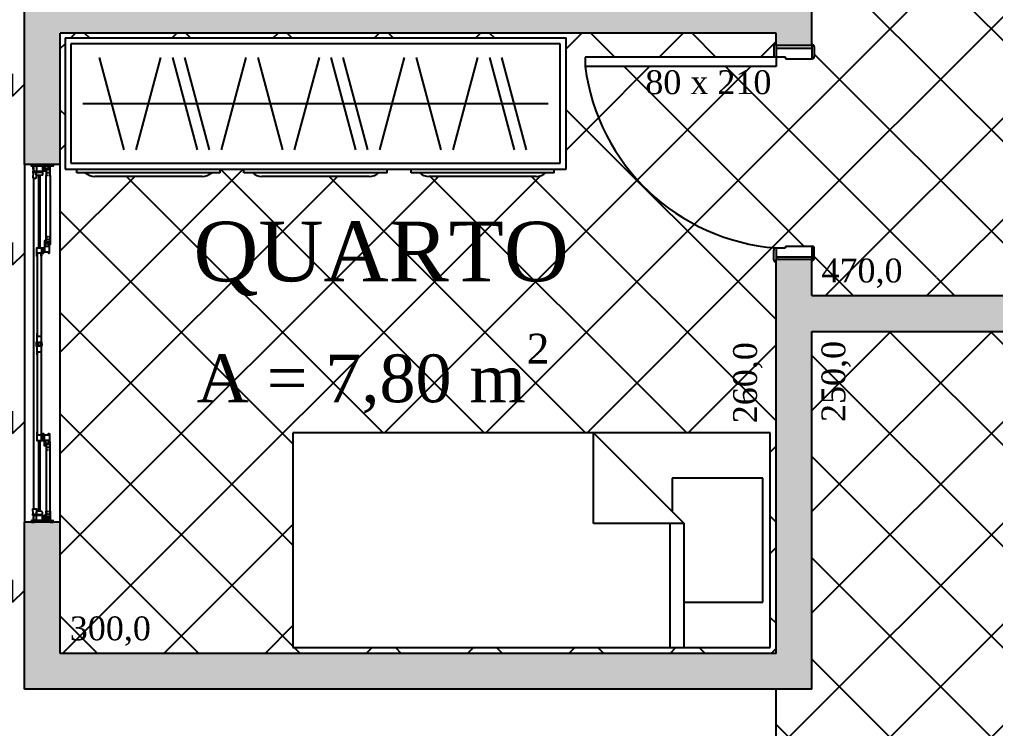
# Model space of a CAD drawing. Header units: millimetres. Extents: x 5728 to 12128, y -948 to 8052.
# Drawn here: x 6296.2 to 6705.2, y 5179.7 to 5476.9 of the extents above; entities that cross this region are included whole.
import ezdxf
from ezdxf.enums import TextEntityAlignment as Align

# ---------------------------------------------------------------- set-up
doc = ezdxf.new("R2010")
doc.units = ezdxf.units.MM
doc.header["$MEASUREMENT"] = 0
for name, color, linetype in [('001 - 0.150 Color', 1, 'Continuous'), ('003 - 0.250 Color', 3, 'Continuous'), ('004 - 0.150 Color', 4, 'Continuous'), ('005 - 0.350 Color', 5, 'Continuous'), ('007 - 0.200', 7, 'Continuous'), ('253 - 0.150 Color', 253, 'Continuous')]:
    doc.layers.add(name, color=color, linetype=linetype)
doc.styles.add('style4', font='romantic.ttf')

msp = doc.modelspace()

# ---------------------------------------------------------------- hatches: boundary and pattern name
at = {"layer": '003 - 0.250 Color', "ltscale": 2.5}
h = msp.add_hatch(dxfattribs=at)
h.set_pattern_fill('GRASS', color=256, scale=50, style=0)
h.paths.add_polyline_path([(7193.98, 6626.81), (6098.23, 6089.81), (6098.23, 5196.13), (6298.23, 5196.13), (6298.23, 5266.13), (6298.23, 5416.13), (6298.23, 5541.13), (6298.23, 5691.13), (6298.23, 5761.13), (6403.23, 5761.13), (6403.23, 5822.5), (6520.04, 5939.32), (6562.47, 5981.74), (6636.85, 6056.13), (6698.23, 6056.13), (6698.23, 6161.13), (6768.23, 6161.13), (6918.23, 6161.13), (7043.23, 6161.13), (7193.23, 6161.13), (7263.23, 6161.13), (7263.23, 5846.13), (7363.23, 5846.13), (7363.23, 5788.63), (7363.23, 5688.63), (7363.23, 5571.13), (7363.23, 5421.13), (7363.23, 5346.13), (7113.23, 5346.13), (7113.23, 5289.88), (7788.08, 5289.88), (7788.08, 5414.56), (7392.01, 6222.73)])
h.paths.add_polyline_path([(7365.02, 5543.59), (7365.02, 5442.25), (7380.59, 5442.25), (7380.59, 5543.59)], flags=24)
h.paths.add_polyline_path([(7365.06, 5787.94), (7365.06, 5686.68), (7380.39, 5686.68), (7380.39, 5787.94)], flags=24)
h.paths.add_polyline_path([(6508.7, 5932.67), (6569.9, 5993.87), (6558.88, 6004.89), (6497.68, 5943.68)], flags=24)
h.paths.add_polyline_path([(6802.81, 6162.76), (6896.82, 6162.76), (6896.82, 6178.52), (6802.81, 6178.52)], flags=24)
h.paths.add_polyline_path([(7077.81, 6162.76), (7171.82, 6162.76), (7171.82, 6178.52), (7077.81, 6178.52)], flags=24)
h.paths.add_polyline_path([(6296.6, 5575.71), (6296.6, 5669.72), (6280.84, 5669.72), (6280.84, 5575.71)], flags=24)
h.paths.add_polyline_path([(6296.6, 5300.71), (6296.6, 5394.72), (6280.84, 5394.72), (6280.84, 5300.71)], flags=24)
h = msp.add_hatch(dxfattribs=at)
h.set_pattern_fill('GRASS', color=256, scale=50, style=0)
h.paths.add_polyline_path([(6803.23, 4763.51), (6803.23, 5096.13), (6630.73, 5096.13, -0.720759), (6608.23, 5103.63, -0.236068), (6613.23, 5113.63), (6613.23, 5196.13), (6298.23, 5196.13), (6098.23, 5196.13), (6098.23, 4052.28), (6449.12, 4052.28, -0.45004), (6745.52, 4052.28), (6878.23, 4052.28), (7070.73, 4052.28), (7070.73, 4404.89, 0.198912), (7056.09, 4440.24), (6853.02, 4643.31, -0.198912)])
h.paths.add_polyline_path([(6795.32, 4320.97, -1), (6399.32, 4320.97, -1)], flags=16)
h.paths.add_polyline_path([(6665.61, 4499.95), (6669.29, 4487.98), (6655.56, 4469.68), (6668.06, 4352.64), (6597.32, 4320.97), (6732.86, 4269.25), (6680.39, 4265.87), (6614.81, 4281.89), (6655.38, 4191.28), (6642.53, 4144.38), (6624.68, 4182.02), (6620.75, 4153.18), (6610.45, 4135.85), (6574.8, 4261.95), (6548.4, 4192.76), (6535.84, 4216), (6554.41, 4301.77), (6534.16, 4292.7), (6496.33, 4192.32), (6473.27, 4186.96), (6477.72, 4207.24), (6509.1, 4226.22), (6534.16, 4292.7), (6459.3, 4259.19), (6430.08, 4264.07), (6460.51, 4294.45), (6410.86, 4298.21), (6428.75, 4316.71), (6534.37, 4344.99), (6597.32, 4320.97), (6574.34, 4372.3), (6496.2, 4385.95), (6445.17, 4420.05), (6524.06, 4422.6), (6557.55, 4409.82), (6597.32, 4320.97), (6620.81, 4382.54), (6578.66, 4476.42), (6606.05, 4508.83), (6650.24, 4459.68)], flags=0)
h.paths.add_polyline_path([(6542.49, 4779.58), (6532.27, 4779.55), (6522.73, 4778.62), (6518.98, 4774.16), (6517.49, 4766.22), (6513.06, 4763.99), (6505.83, 4750.39), (6506.97, 4746.68), (6504.75, 4746.22), (6500.12, 4742.1), (6496.8, 4740.09), (6489.68, 4741.5), (6493.31, 4730.95), (6485.95, 4735.73), (6483.28, 4735.44), (6481.1, 4731.04), (6472.02, 4727.3), (6466.49, 4723.52), (6458.48, 4725.27), (6450.95, 4722.91), (6444.85, 4723.41), (6446.7, 4718.97), (6449.19, 4712.13), (6445.07, 4698.66), (6447.77, 4693.7), (6458.91, 4689.45), (6467.14, 4686.96), (6456.93, 4686.94), (6447.38, 4686), (6443.64, 4681.54), (6442.14, 4673.6), (6437.72, 4671.37), (6430.49, 4657.77), (6431.63, 4654.06), (6429.41, 4653.6), (6424.77, 4649.48), (6421.46, 4647.47), (6414.34, 4648.88), (6417.97, 4638.34), (6410.6, 4643.11), (6407.94, 4642.82), (6405.75, 4638.42), (6396.67, 4634.68), (6391.15, 4630.9), (6384.4, 4632.38), (6379.56, 4616.52), (6382.26, 4611.56), (6393.39, 4607.31), (6401.63, 4604.83), (6391.41, 4604.8), (6381.87, 4603.86), (6378.13, 4599.4), (6376.63, 4591.47), (6372.2, 4589.23), (6364.97, 4575.63), (6366.11, 4571.92), (6363.89, 4571.46), (6359.26, 4567.34), (6355.94, 4565.34), (6348.82, 4566.74), (6352.46, 4556.2), (6345.09, 4560.97), (6342.43, 4560.68), (6340.24, 4556.28), (6331.16, 4552.55), (6325.63, 4548.77), (6317.63, 4550.52), (6313.81, 4549.32), (6318.25, 4541.59), (6322.29, 4536.13), (6327.61, 4536.71), (6335.43, 4530.45), (6332.81, 4524.91), (6332.62, 4520.41), (6337.14, 4509.52), (6339.64, 4502.68), (6335.52, 4489.2), (6338.22, 4484.25), (6349.36, 4480), (6357.59, 4477.51), (6347.37, 4477.48), (6337.83, 4476.54), (6334.09, 4472.08), (6332.59, 4464.15), (6328.16, 4461.91), (6320.93, 4448.31), (6322.07, 4444.61), (6319.86, 4444.15), (6315.22, 4440.03), (6311.9, 4438.02), (6304.79, 4439.43), (6308.42, 4428.88), (6301.05, 4433.66), (6298.39, 4433.36), (6296.2, 4428.96), (6287.12, 4425.23), (6281.6, 4421.45), (6273.59, 4423.2), (6266.05, 4420.84), (6255.16, 4421.72), (6248.7, 4424.84), (6241.59, 4424.94), (6238.93, 4423.34), (6231.92, 4410.31), (6233.14, 4425.55), (6219.97, 4435.15), (6213.95, 4438.1), (6209.23, 4445.79), (6206.06, 4453.54), (6202.04, 4456.39), (6194.73, 4454.6), (6186.75, 4451.1), (6192.71, 4457.33), (6197.52, 4467.27), (6195.7, 4473.2), (6189.88, 4479.35), (6192.06, 4485.06), (6192.46, 4490.14), (6188.87, 4495.43), (6189.91, 4504.85), (6194.53, 4511.6), (6194.9, 4520.61), (6190.65, 4525.51), (6197.75, 4526.72), (6201.7, 4533.07), (6203.42, 4540.26), (6209.62, 4543.13), (6216.46, 4549.02), (6214.84, 4558.15), (6209.47, 4564.13), (6219.27, 4560.39), (6227.72, 4558.47), (6234.14, 4561.91), (6235.88, 4566.48), (6243.63, 4569.41), (6252.32, 4566.75), (6256.68, 4567.55), (6253.27, 4573.11), (6250.1, 4580.86), (6246.08, 4583.7), (6238.76, 4581.91), (6230.79, 4578.41), (6236.74, 4584.65), (6241.56, 4594.59), (6239.74, 4600.52), (6233.92, 4606.66), (6236.1, 4612.37), (6236.5, 4617.45), (6232.91, 4622.75), (6233.95, 4632.17), (6238.57, 4638.91), (6238.94, 4647.93), (6234.69, 4652.82), (6241.79, 4654.04), (6245.74, 4660.38), (6247.46, 4667.58), (6253.66, 4670.45), (6260.5, 4676.34), (6258.88, 4685.46), (6253.51, 4691.44), (6263.31, 4687.7), (6271.76, 4685.78), (6278.18, 4689.22), (6279.92, 4693.79), (6287.67, 4696.72), (6296.36, 4694.07), (6301.65, 4695.04), (6302.02, 4699.59), (6298.42, 4704.89), (6299.46, 4714.3), (6304.08, 4721.05), (6304.46, 4730.06), (6300.2, 4734.96), (6307.3, 4736.18), (6311.25, 4742.52), (6312.98, 4749.71), (6319.17, 4752.58), (6326.02, 4758.48), (6324.39, 4767.6), (6319.02, 4773.58), (6328.82, 4769.84), (6337.28, 4767.92), (6343.69, 4771.36), (6345.43, 4775.93), (6353.19, 4778.86), (6361.87, 4776.2), (6372.29, 4778.11), (6377.87, 4775.33), (6380.1, 4775.8), (6374.77, 4781.42), (6376.95, 4787.13), (6377.36, 4792.21), (6373.77, 4797.51), (6374.81, 4806.92), (6379.42, 4813.67), (6379.8, 4822.68), (6375.54, 4827.58), (6382.64, 4828.8), (6386.59, 4835.14), (6388.32, 4842.33), (6394.52, 4845.2), (6401.36, 4851.1), (6399.74, 4860.22), (6394.36, 4866.2), (6404.16, 4862.46), (6412.62, 4860.54), (6419.03, 4863.98), (6420.78, 4868.55), (6428.53, 4871.48), (6433.81, 4869.86), (6437.1, 4876.65), (6435.28, 4882.58), (6429.46, 4888.73), (6431.64, 4894.44), (6432.04, 4899.52), (6428.45, 4904.81), (6429.49, 4914.23), (6434.1, 4920.98), (6434.48, 4929.99), (6430.23, 4934.89), (6437.33, 4936.1), (6441.28, 4942.45), (6443, 4949.64), (6449.2, 4952.51), (6456.04, 4958.4), (6454.42, 4967.53), (6449.05, 4973.51), (6458.85, 4969.77), (6467.3, 4967.85), (6473.72, 4971.29), (6475.46, 4975.86), (6483.21, 4978.79), (6491.9, 4976.13), (6502.32, 4978.04), (6507.89, 4975.26), (6514.55, 4976.65), (6519.25, 4971.58), (6527.83, 4983.36), (6525.68, 4972.4), (6531.49, 4968.87), (6540.81, 4969.24), (6547.7, 4968.57), (6557.83, 4950.97), (6561.87, 4945.5), (6567.19, 4946.09), (6575.01, 4939.83), (6572.39, 4934.29), (6572.2, 4929.79), (6576.72, 4918.9), (6579.22, 4912.06), (6575.09, 4898.58), (6577.8, 4893.63), (6588.93, 4889.38), (6597.17, 4886.89), (6586.95, 4886.86), (6577.41, 4885.92), (6573.67, 4881.46), (6572.17, 4873.53), (6567.74, 4871.29), (6560.51, 4857.69), (6561.65, 4853.99), (6559.43, 4853.53), (6554.8, 4849.41), (6551.48, 4847.4), (6544.36, 4848.81), (6548, 4838.26), (6540.63, 4843.04), (6537.97, 4842.74), (6535.78, 4838.34), (6526.7, 4834.61), (6521.17, 4830.83), (6519.68, 4831.16), (6517.71, 4826.99), (6517.52, 4822.48), (6522.04, 4811.59), (6524.53, 4804.75), (6520.41, 4791.28), (6523.11, 4786.32), (6534.25, 4782.07)], flags=16)
h.paths.add_polyline_path([(6448.85, 4796.34), (6446.18, 4797.36), (6448.17, 4798.56)], flags=0)
h.paths.add_polyline_path([(6503.53, 4903.64), (6500.86, 4904.66), (6502.85, 4905.87)], flags=0)
h.paths.add_polyline_path([(6373.51, 4703.72), (6370.84, 4704.74), (6372.83, 4705.94)], flags=0)
h.paths.add_polyline_path([(6307.99, 4621.58), (6305.32, 4622.6), (6307.31, 4623.8)], flags=0)
h.paths.add_polyline_path([(6263.27, 4496.49), (6263.96, 4494.26), (6261.28, 4495.28)], flags=0)
h.paths.add_polyline_path([(6597.32, 4320.97), (6534.37, 4344.99), (6428.75, 4316.71), (6410.86, 4298.21), (6526.86, 4289.43)], flags=0)
h.paths.add_polyline_path([(6614.81, 4281.89), (6632.87, 4241.55), (6657.56, 4233.11), (6768.35, 4221.21, 0.029207), (6778.81, 4241.82)], flags=0)
h.paths.add_polyline_path([(6726.04, 4378.59), (6754.88, 4440.88, 0.029135), (6739.88, 4458.38), (6702.62, 4434.2), (6681.09, 4358.47)], flags=0)
h.paths.add_polyline_path([(6696.72, 4365.47), (6597.32, 4320.97), (6660.48, 4296.87), (6794.8, 4335.26, 0.009445), (6794.12, 4342.71)], flags=0)
h.paths.add_polyline_path([(6655.23, 4472.75), (6597.32, 4320.97), (6668.06, 4352.64)], flags=0)
h.paths.add_polyline_path([(6561.07, 4515.63, 0.0064), (6556.1, 4514.63), (6553.23, 4419.47), (6597.32, 4320.97), (6620.81, 4382.54)], flags=0)
h.paths.add_polyline_path([(6512.85, 4283.16), (6416.6, 4240.07, 0.02045), (6423.81, 4225.58), (6477.06, 4233.45)], flags=0)
at = {"layer": '005 - 0.350 Color', "ltscale": 2.5}
for points in [[(6313.23, 5541.13), (6298.23, 5541.13), (6298.23, 5416.13), (6313.23, 5416.13), (6313.23, 5471.13), (6613.23, 5471.13), (6613.23, 5465.93), (6628.23, 5465.93), (6628.23, 5491.33), (6613.23, 5491.33), (6613.23, 5486.13), (6313.23, 5486.13)], [(6763.23, 5346.13), (6763.23, 5361.13), (6628.23, 5361.13), (6628.23, 5376.33), (6613.23, 5376.33), (6613.23, 5211.13), (6313.23, 5211.13), (6313.23, 5266.13), (6298.23, 5266.13), (6298.23, 5196.13), (6628.23, 5196.13), (6628.23, 5346.13)]]:
    msp.add_hatch(color=256, dxfattribs=at).paths.add_polyline_path(points)
at = {"layer": '253 - 0.150 Color', "ltscale": 2.5}
h = msp.add_hatch(dxfattribs=at)
h.set_pattern_fill('NET', color=256, scale=240, angle=45, style=0)
h.paths.add_polyline_path([(7048.73, 5514.03), (7051.23, 5514.03), (7051.23, 5516.53), (7048.73, 5516.53), (7048.73, 5549.53), (7051.23, 5549.53), (7051.23, 5557.08), (7031.23, 5568.63), (7031.23, 5612.71), (6831.23, 5612.71), (6831.23, 5528.4, -0.350338), (6835.13, 5523.53), (6835.13, 5518.53, -0.414214), (6830.13, 5513.53), (6770.13, 5513.53, -0.098228), (6750.13, 5612.71), (6628.23, 5612.71), (6628.23, 5581.43, -0.414214), (6629.23, 5580.43), (6629.23, 5576.43, -0.414214), (6628.23, 5575.43), (6617.23, 5575.43), (6617.23, 5576.13), (6613.23, 5576.13, 0.35555), (6533.23, 5500.13), (6613.23, 5500.13), (6613.23, 5496.13), (6617.23, 5496.13), (6617.23, 5496.83), (6628.23, 5496.83, -0.414214), (6629.23, 5495.83), (6629.23, 5491.83, -0.414214), (6628.23, 5490.83), (6628.23, 5466.43, -0.414214), (6629.23, 5465.43), (6629.23, 5461.43, -0.414214), (6628.23, 5460.43), (6617.23, 5460.43), (6617.23, 5461.13), (6613.23, 5461.13), (6613.23, 5457.13), (6533.23, 5457.13, 0.35555), (6613.23, 5381.13), (6617.23, 5381.13), (6617.23, 5381.83), (6628.23, 5381.83, -0.414214), (6629.23, 5380.83), (6629.23, 5376.83, -0.414214), (6628.23, 5375.83), (6628.23, 5368.73), (7097.23, 5368.73), (7097.23, 5370.83, -0.414214), (7098.23, 5371.83), (7109.23, 5371.83), (7109.23, 5371.13), (7113.23, 5371.13), (7113.23, 5375.13), (7193.23, 5375.13, 0.35555), (7113.23, 5451.13), (7109.23, 5451.13), (7109.23, 5450.43), (7098.23, 5450.43, -0.414214), (7097.23, 5451.43), (7097.23, 5455.43, -0.414214), (7098.23, 5456.43), (7098.23, 5612.71), (7096.23, 5612.71), (7096.23, 5474.78), (7051.23, 5474.78), (7051.23, 5481.03), (7048.73, 5481.03)])
h.paths.add_polyline_path([(6869.17, 5594.66), (6999.05, 5594.66), (6999.05, 5632.94), (6869.17, 5632.94)], flags=9)
h.paths.add_polyline_path([(6998.43, 5563.97), (7013.92, 5563.97), (7013.92, 5582.72), (6998.43, 5582.72)], flags=24)
h.paths.add_polyline_path([(6844.76, 5540.58), (7006.69, 5540.58), (7006.69, 5576.92), (6844.76, 5576.92)], flags=24)
h.paths.add_polyline_path([(6629.2, 5361.8), (6668.55, 5361.8), (6668.55, 5379.99), (6629.2, 5379.99)], flags=9)
h.paths.add_polyline_path([(7111.45, 5374.76), (7168.33, 5374.76), (7168.33, 5390.09), (7111.45, 5390.09)], flags=24)
h.paths.add_polyline_path([(6556.94, 5501.64), (6613.82, 5501.64), (6613.82, 5516.98), (6556.94, 5516.98)], flags=24)
h.paths.add_polyline_path([(6556.94, 5442.82), (6613.82, 5442.82), (6613.82, 5458.15), (6556.94, 5458.15)], flags=24)
h = msp.add_hatch(dxfattribs=at)
h.set_pattern_fill('NET', color=256, scale=240, angle=45, style=0)
h.paths.add_polyline_path([(6613.23, 5375.13, -0.414214), (6612.23, 5376.13), (6612.23, 5381.13), (6613.23, 5381.13, -0.278834), (6539.64, 5433.71), (6525.23, 5434.19), (6525.23, 5414.13), (6520.23, 5414.13), (6520.23, 5412.63), (6516.73, 5412.63, -0.181335), (6512.55, 5411.13), (6467.92, 5411.13, -0.181335), (6463.73, 5412.63), (6460.23, 5412.63), (6460.23, 5414.13), (6450.23, 5414.13), (6450.23, 5412.63), (6446.73, 5412.63, -0.181335), (6442.55, 5411.13), (6397.92, 5411.13, -0.181335), (6393.73, 5412.63), (6390.23, 5412.63), (6390.23, 5414.13), (6380.23, 5414.13), (6380.23, 5412.63), (6376.73, 5412.63, -0.181335), (6372.55, 5411.13), (6327.92, 5411.13, -0.181335), (6323.73, 5412.63), (6320.23, 5412.63), (6320.23, 5414.13), (6315.23, 5414.13), (6315.23, 5441.21), (6313.23, 5441.28), (6313.23, 5416.13), (6313.23, 5266.13), (6313.23, 5246.3), (6410.73, 5246.3), (6410.73, 5303.63), (6610.73, 5303.63), (6610.73, 5246.3), (6613.23, 5246.3)])
h.paths.add_polyline_path([(6533.23, 5457.13), (6533.23, 5461.13), (6612.23, 5461.13), (6612.23, 5466.13, -0.414214), (6613.23, 5467.13), (6613.23, 5471.13), (6313.23, 5471.13), (6313.23, 5441.28), (6315.23, 5441.21), (6315.23, 5469.13), (6525.23, 5469.13), (6525.23, 5434.19), (6539.64, 5433.71, -0.069797)])
h.paths.add_polyline_path([(6410.73, 5246.3), (6313.23, 5246.3), (6313.23, 5211.13), (6613.23, 5211.13), (6613.23, 5246.3), (6610.73, 5246.3), (6610.73, 5213.63), (6410.73, 5213.63)])
h.paths.add_polyline_path([(6365.75, 5306.14), (6512.91, 5306.14), (6512.91, 5342.53), (6365.75, 5342.53)], flags=24)
h.paths.add_polyline_path([(6505.72, 5329.55), (6521.21, 5329.55), (6521.21, 5348.3), (6505.72, 5348.3)], flags=24)
h.paths.add_polyline_path([(6362.79, 5352.71), (6532.63, 5352.71), (6532.63, 5400.02), (6362.79, 5400.02)], flags=24)
h.paths.add_polyline_path([(6610.08, 5304.58), (6610.08, 5343.96), (6591.77, 5343.96), (6591.77, 5304.58)], flags=24)
h.paths.add_polyline_path([(6314.2, 5211.8), (6353.55, 5211.8), (6353.55, 5229.99), (6314.2, 5229.99)], flags=24)
h = msp.add_hatch(dxfattribs=at)
h.set_pattern_fill('NET', color=256, scale=240, angle=45, style=0)
h.paths.add_polyline_path([(7098.23, 5365.83, -0.414214), (7097.23, 5366.83), (7097.23, 5368.73), (6628.23, 5368.73), (6628.23, 5361.13), (6763.23, 5361.13), (6963.23, 5361.13), (7098.23, 5361.13)])
h.paths.add_polyline_path([(6629.2, 5361.8), (6668.55, 5361.8), (6668.55, 5379.99), (6629.2, 5379.99)], flags=9)
h = msp.add_hatch(dxfattribs=at)
h.set_pattern_fill('NET', color=256, scale=240, angle=45, style=0)
h.paths.add_polyline_path([(7113.23, 5346.13), (6963.23, 5346.13), (6763.23, 5346.13), (6628.23, 5346.13), (6628.23, 5196.13), (6613.23, 5196.13), (6613.23, 5113.63, -0.618034), (6633.23, 5103.63, -0.162278), (6630.73, 5096.13), (7095.73, 5096.13, -0.162278), (7093.23, 5103.63, -0.618034), (7113.23, 5113.63)])
h.paths.add_polyline_path([(6821.14, 5325.92), (6907.61, 5325.92), (6907.61, 5341.25), (6821.14, 5341.25)], flags=24)
h.paths.add_polyline_path([(6764.01, 5183.82), (6926.13, 5183.82), (6926.13, 5220.7), (6764.01, 5220.7)], flags=24)
h.paths.add_polyline_path([(6917.77, 5207.31), (6933.27, 5207.31), (6933.27, 5226.06), (6917.77, 5226.06)], flags=24)
h.paths.add_polyline_path([(6754.64, 5238), (6952.27, 5238), (6952.27, 5276.28), (6754.64, 5276.28)], flags=24)
h.paths.add_polyline_path([(7072.88, 5326.94), (7112.31, 5326.94), (7112.31, 5345.38), (7072.88, 5345.38)], flags=24)
h.paths.add_polyline_path([(6647.42, 5305.77), (6647.42, 5345.2), (6628.98, 5345.2), (6628.98, 5305.77)], flags=24)

# ---------------------------------------------------------------- linework, layer by layer
at = {"layer": '001 - 0.150 Color'}
for p, q in [((6315.23, 5469.13), (6315.23, 5414.13)), ((6315.23, 5469.13), (6525.23, 5469.13)), ((6525.23, 5414.13), (6525.23, 5469.13)), ((6317.73, 5466.63), (6317.73, 5416.63)), ((6522.73, 5466.63), (6317.73, 5466.63)), ((6522.73, 5416.63), (6522.73, 5466.63)), ((6612.23, 5466.13), (6612.23, 5462.13)), ((6613.23, 5464.93), (6628.23, 5464.93)), ((6628.23, 5466.43), (6628.23, 5466.43)), ((6628.23, 5465.93), (6628.23, 5460.43)), ((6629.23, 5465.43), (6629.23, 5461.43)), ((6533.23, 5461.13), (6533.23, 5457.13)), ((6613.23, 5461.13), (6533.23, 5461.13)), ((6613.23, 5461.13), (6613.23, 5461.13)), ((6617.23, 5461.13), (6617.23, 5460.43)), ((6617.23, 5460.43), (6628.23, 5460.43)), ((6628.23, 5460.43), (6628.23, 5460.43)), ((6613.23, 5457.13), (6533.23, 5457.13)), ((6322.73, 5441.63), (6517.73, 5441.63)), ((6298.23, 5416.13), (6298.23, 5266.13)), ((6302.04, 5415.39), (6302.04, 5413.23)), ((6302.04, 5413.23), (6302.04, 5415.39)), ((6303.33, 5415.39), (6303.33, 5413.29)), ((6313.23, 5266.13), (6313.23, 5416.13)), ((6317.73, 5416.63), (6522.73, 5416.63)), ((6304.08, 5411.51), (6304.08, 5381.17)), ((6304.66, 5411.49), (6304.66, 5381.17)), ((6315.23, 5414.13), (6525.23, 5414.13)), ((6302.04, 5410.43), (6302.04, 5271.82)), ((6612.23, 5376.13), (6612.23, 5380.13)), ((6613.23, 5381.13), (6617.23, 5381.13)), ((6613.23, 5381.13), (6613.23, 5376.33)), ((6617.23, 5381.83), (6617.23, 5381.13)), ((6617.23, 5381.83), (6628.23, 5381.83)), ((6628.23, 5381.83), (6628.23, 5376.33)), ((6629.23, 5376.83), (6629.23, 5380.83)), ((6613.23, 5377.33), (6628.23, 5377.33)), ((6304.08, 5300.34), (6304.08, 5270.75)), ((6304.66, 5300.34), (6304.66, 5270.76)), ((6302.04, 5269.02), (6302.04, 5266.87)), ((6303.33, 5266.87), (6303.33, 5268.97))]:
    msp.add_line(p, q, dxfattribs=at)
at = {"layer": '001 - 0.150 Color', "ltscale": 2.5}
for p, q in [((6613.23, 5465.93), (6613.23, 5461.13)), ((6617.23, 5461.13), (6613.23, 5461.13)), ((6613.23, 5461.13), (6613.23, 5457.13))]:
    msp.add_line(p, q, dxfattribs=at)
at = {"layer": '001 - 0.150 Color', "linetype": 'Continuous'}
for p, q in [((6410.73, 5303.63), (6410.73, 5213.63)), ((6610.73, 5303.63), (6410.73, 5303.63)), ((6536.73, 5303.63), (6574.73, 5265.63)), ((6536.73, 5265.63), (6536.73, 5303.63)), ((6610.73, 5213.63), (6610.73, 5303.63)), ((6574.73, 5265.63), (6536.73, 5265.63)), ((6574.73, 5213.63), (6574.73, 5265.63)), ((6410.73, 5213.63), (6610.73, 5213.63))]:
    msp.add_line(p, q, dxfattribs=at)
at = {"layer": '001 - 0.150 Color'}
for points in [[(6306.67, 5415.39), (6306.67, 5414.39), (6306.53, 5414.39), (6306.53, 5415.39), (6302.01, 5415.39), (6302.01, 5414.13), (6301.87, 5414.13), (6301.87, 5415.39), (6301.82, 5415.47), (6301.87, 5415.52), (6301.87, 5415.99), (6301.37, 5415.99), (6301.37, 5415.52), (6301.42, 5415.47), (6301.37, 5415.39), (6301.23, 5415.39), (6301.23, 5416.13), (6302.51, 5416.13), (6302.51, 5415.99), (6302.01, 5415.99), (6302.01, 5415.54), (6309.45, 5415.54), (6309.45, 5415.99), (6308.95, 5415.99), (6308.95, 5416.13), (6310.23, 5416.13), (6310.23, 5415.39), (6310.09, 5415.39), (6310.04, 5415.47), (6310.09, 5415.52), (6310.09, 5415.99), (6309.59, 5415.99), (6309.59, 5415.52), (6309.64, 5415.47), (6309.59, 5415.39), (6308.57, 5415.39), (6308.57, 5414.39), (6308.43, 5414.39), (6308.43, 5415.39)], [(6306.67, 5266.87), (6306.67, 5267.87), (6306.53, 5267.87), (6306.53, 5266.87), (6302.01, 5266.87), (6302.01, 5268.13), (6301.87, 5268.13), (6301.87, 5266.87), (6301.82, 5266.78), (6301.87, 5266.73), (6301.87, 5266.27), (6301.37, 5266.27), (6301.37, 5266.73), (6301.42, 5266.78), (6301.37, 5266.87), (6301.23, 5266.87), (6301.23, 5266.13), (6302.51, 5266.13), (6302.51, 5266.27), (6302.01, 5266.27), (6302.01, 5266.72), (6309.45, 5266.72), (6309.45, 5266.27), (6308.95, 5266.27), (6308.95, 5266.13), (6310.23, 5266.13), (6310.23, 5266.87), (6310.09, 5266.87), (6310.04, 5266.78), (6310.09, 5266.73), (6310.09, 5266.27), (6309.59, 5266.27), (6309.59, 5266.73), (6309.64, 5266.78), (6309.59, 5266.87), (6308.57, 5266.87), (6308.57, 5267.87), (6308.43, 5267.87), (6308.43, 5266.87)]]:
    msp.add_lwpolyline(points, close=True, dxfattribs=at)
for points in [[(6305.73, 5415.39), (6305.73, 5411.88, -0.357337), (6305.49, 5411.58, -0.099331), (6303.57, 5411.58, -0.357337), (6303.33, 5411.88), (6303.33, 5412.83)], [(6303.31, 5412.63), (6303.31, 5412.83), (6301.73, 5412.83), (6301.73, 5412.63), (6301.8, 5412.63, -0.453094), (6301.95, 5412.46), (6301.73, 5410.77, 0.453094), (6302.03, 5410.43), (6303.03, 5410.43, 0.453094), (6303.33, 5410.77), (6303.1, 5412.46, -0.453094), (6303.25, 5412.63), (6303.31, 5412.63)], [(6303.31, 5269.62), (6303.31, 5269.42), (6301.73, 5269.42), (6301.73, 5269.62), (6301.8, 5269.62, 0.453094), (6301.95, 5269.79), (6301.73, 5271.48, -0.453094), (6302.03, 5271.82), (6303.03, 5271.82, -0.453094), (6303.33, 5271.48), (6303.1, 5269.79, 0.453094), (6303.25, 5269.62), (6303.31, 5269.62)], [(6305.73, 5266.87), (6305.73, 5270.38, 0.357337), (6305.49, 5270.67, 0.099331), (6303.57, 5270.67, 0.357337), (6303.33, 5270.38), (6303.33, 5269.42)]]:
    msp.add_lwpolyline(points, format="xyb", dxfattribs=at)
for points in [[(6306.67, 5414.27), (6306.67, 5414.06), (6307.02, 5414.06), (6307.02, 5413.81), (6306.92, 5413.81), (6306.92, 5413.94), (6306.67, 5413.94), (6306.67, 5413.39), (6306.92, 5413.39), (6306.92, 5413.51), (6307.02, 5413.51), (6307.02, 5413.27), (6306.55, 5413.27), (6306.55, 5414.39), (6306.71, 5414.39), (6306.71, 5414.54), (6306.68, 5414.54), (6306.68, 5414.79), (6306.78, 5415.14, -1), (6306.89, 5415.11), (6306.8, 5414.77), (6306.8, 5414.39), (6308.3, 5414.39), (6308.3, 5414.77), (6308.21, 5415.11, -1), (6308.33, 5415.14), (6308.42, 5414.79), (6308.42, 5414.54), (6308.39, 5414.54), (6308.39, 5414.39), (6308.55, 5414.39), (6308.55, 5414.27)], [(6305.84, 5380.06), (6305.94, 5380.06), (6305.94, 5380.18), (6306.07, 5380.18), (6306.07, 5379.63), (6305.94, 5379.63), (6305.94, 5379.76), (6305.84, 5379.76), (6305.84, 5379.2, 0.414214), (6306.17, 5378.88), (6306.17, 5379), (6306.17, 5379, -0.414214), (6305.96, 5379.2), (6305.96, 5379.5), (6308.57, 5379.5), (6308.57, 5379.2, -0.414214), (6308.37, 5379), (6308.37, 5379), (6308.37, 5378.88), (6308.37, 5378.88, 0.414214), (6308.69, 5379.2), (6308.69, 5382.99), (6308.57, 5382.99), (6308.57, 5381.79), (6306.81, 5381.79), (6306.81, 5382.99), (6306.69, 5382.99), (6306.69, 5379.62), (6306.24, 5379.62), (6306.18, 5380.32), (6306.02, 5380.32), (6305.96, 5380.96, 0.957391), (6305.84, 5380.96)], [(6306.81, 5383.11), (6306.81, 5383.32), (6307.16, 5383.32), (6307.16, 5383.56), (6307.06, 5383.56), (6307.06, 5383.44), (6306.81, 5383.44), (6306.81, 5383.99), (6307.06, 5383.99), (6307.06, 5383.86), (6307.16, 5383.86), (6307.16, 5384.11), (6306.69, 5384.11), (6306.69, 5382.99), (6306.85, 5382.99), (6306.85, 5382.84), (6306.82, 5382.84), (6306.82, 5382.59), (6306.92, 5382.23, 1), (6307.03, 5382.26), (6306.94, 5382.6), (6306.94, 5382.99), (6308.44, 5382.99), (6308.44, 5382.6), (6308.35, 5382.26, 1), (6308.47, 5382.23), (6308.56, 5382.59), (6308.56, 5382.84), (6308.53, 5382.84), (6308.53, 5382.99), (6308.69, 5382.99), (6308.69, 5383.11)], [(6306.22, 5379.71, -0.957391), (6306.1, 5379.7), (6306.05, 5380.3, 0.388979), (6306, 5380.35), (6305.92, 5380.35, -0.39085), (6305.87, 5380.39), (6305.83, 5380.97, 0.39085), (6305.78, 5381.02), (6305.42, 5381.02, 0.414214), (6305.37, 5380.97), (6305.37, 5377.68), (6305.25, 5377.68), (6305.25, 5378.88), (6303.49, 5378.88), (6303.49, 5377.68), (6303.37, 5377.68), (6303.37, 5381.17), (6306.05, 5381.17, -0.414214), (6306.22, 5381), (6306.22, 5380.89), (6306.12, 5380.89), (6306.12, 5381.02), (6305.99, 5381.02), (6305.99, 5380.47), (6306.12, 5380.47), (6306.12, 5380.59), (6306.22, 5380.59)], [(6305.2, 5341.64), (6305.42, 5341.42, -0.668179), (6305.39, 5341.34), (6304.82, 5341.34), (6304.82, 5341.22), (6304.97, 5341.22), (6304.93, 5340.99), (6304.85, 5340.99, 0.668179), (6304.83, 5340.94), (6304.91, 5340.86), (6304.82, 5340.41, 1), (6304.94, 5340.39), (6305.09, 5341.22), (6305.57, 5341.22), (6305.57, 5341.44), (6305.37, 5341.64), (6305.37, 5345.13), (6305.25, 5345.13), (6305.25, 5343.93), (6303.49, 5343.93), (6303.49, 5345.13), (6303.37, 5345.13), (6303.37, 5341.64), (6303.17, 5341.44), (6303.17, 5341.22), (6303.65, 5341.22), (6303.8, 5340.39, 1), (6303.92, 5340.41), (6303.84, 5340.86), (6303.91, 5340.94, 0.668179), (6303.89, 5340.99), (6303.82, 5340.99), (6303.78, 5341.22), (6303.92, 5341.22), (6303.92, 5341.34), (6303.36, 5341.34, -0.668179), (6303.33, 5341.42), (6303.54, 5341.64)], [(6303.36, 5340.22), (6303.67, 5340.22), (6303.67, 5340.34), (6303.52, 5340.34), (6303.52, 5340.46), (6303.42, 5340.46), (6303.42, 5340.34), (6303.29, 5340.34), (6303.29, 5340.89), (6303.42, 5340.89), (6303.42, 5340.76), (6303.52, 5340.76), (6303.52, 5341.01), (6303.17, 5341.01), (6303.17, 5340.11), (6303.37, 5339.91), (6303.37, 5336.42), (6303.49, 5336.42), (6303.49, 5337.62), (6305.25, 5337.62), (6305.25, 5336.42), (6305.37, 5336.42), (6305.37, 5339.91), (6305.57, 5340.11), (6305.57, 5341.01), (6305.22, 5341.01), (6305.22, 5340.76), (6305.32, 5340.76), (6305.32, 5340.89), (6305.45, 5340.89), (6305.45, 5340.34), (6305.32, 5340.34), (6305.32, 5340.46), (6305.22, 5340.46), (6305.22, 5340.34), (6305.07, 5340.34), (6305.07, 5340.22), (6305.39, 5340.22, -0.668179), (6305.42, 5340.13), (6305.2, 5339.91), (6303.54, 5339.91), (6303.33, 5340.13, -0.668179)], [(6305.25, 5303.83), (6305.25, 5302.63), (6303.49, 5302.63), (6303.49, 5303.83), (6303.37, 5303.83), (6303.37, 5300.34), (6306.05, 5300.34, 0.414214), (6306.22, 5300.51), (6306.22, 5300.61), (6306.12, 5300.61), (6306.12, 5300.49), (6305.99, 5300.49), (6305.99, 5301.04), (6306.12, 5301.04), (6306.12, 5300.91), (6306.22, 5300.91), (6306.22, 5301.8, 0.957391), (6306.1, 5301.8), (6306.05, 5301.2, -0.388979), (6306, 5301.16), (6305.92, 5301.16, 0.39085), (6305.87, 5301.11), (6305.83, 5300.53, -0.39085), (6305.78, 5300.49), (6305.42, 5300.49, -0.414214), (6305.37, 5300.54), (6305.37, 5303.83)], [(6305.84, 5302.2), (6305.94, 5302.2), (6305.94, 5302.07), (6306.07, 5302.07), (6306.07, 5302.62), (6305.94, 5302.62), (6305.94, 5302.5), (6305.84, 5302.5), (6305.84, 5303.05, -0.414214), (6306.17, 5303.38), (6306.17, 5303.26), (6306.17, 5303.26, 0.414214), (6305.96, 5303.05), (6305.96, 5302.76), (6308.57, 5302.76), (6308.57, 5303.05, 0.414214), (6308.37, 5303.26), (6308.37, 5303.26), (6308.37, 5303.38), (6308.37, 5303.38, -0.414214), (6308.69, 5303.05), (6308.69, 5299.27), (6308.57, 5299.27), (6308.57, 5300.47), (6306.81, 5300.47), (6306.81, 5299.27), (6306.69, 5299.27), (6306.69, 5302.64), (6306.24, 5302.64), (6306.18, 5301.94), (6306.02, 5301.94), (6305.96, 5301.29, -0.957391), (6305.84, 5301.3)], [(6306.81, 5299.15), (6306.81, 5298.94), (6307.16, 5298.94), (6307.16, 5298.69), (6307.06, 5298.69), (6307.06, 5298.82), (6306.81, 5298.82), (6306.81, 5298.27), (6307.06, 5298.27), (6307.06, 5298.39), (6307.16, 5298.39), (6307.16, 5298.15), (6306.69, 5298.15), (6306.69, 5299.27), (6306.85, 5299.27), (6306.85, 5299.42), (6306.82, 5299.42), (6306.82, 5299.67), (6306.92, 5300.02, -1), (6307.03, 5299.99), (6306.94, 5299.65), (6306.94, 5299.27), (6308.44, 5299.27), (6308.44, 5299.65), (6308.35, 5299.99, -1), (6308.47, 5300.02), (6308.56, 5299.67), (6308.56, 5299.42), (6308.53, 5299.42), (6308.53, 5299.27), (6308.69, 5299.27), (6308.69, 5299.15)], [(6306.67, 5267.99), (6306.67, 5268.2), (6307.02, 5268.2), (6307.02, 5268.44), (6306.92, 5268.44), (6306.92, 5268.32), (6306.67, 5268.32), (6306.67, 5268.87), (6306.92, 5268.87), (6306.92, 5268.74), (6307.02, 5268.74), (6307.02, 5268.99), (6306.55, 5268.99), (6306.55, 5267.87), (6306.71, 5267.87), (6306.71, 5267.72), (6306.68, 5267.72), (6306.68, 5267.47), (6306.78, 5267.11, 1), (6306.89, 5267.14), (6306.8, 5267.48), (6306.8, 5267.87), (6308.3, 5267.87), (6308.3, 5267.48), (6308.21, 5267.14, 1), (6308.33, 5267.11), (6308.42, 5267.47), (6308.42, 5267.72), (6308.39, 5267.72), (6308.39, 5267.87), (6308.55, 5267.87), (6308.55, 5267.99)]]:
    msp.add_lwpolyline(points, format="xyb", close=True, dxfattribs=at)
for points in [[(6305.53, 5412.83), (6305.53, 5413.23), (6301.73, 5413.23), (6301.73, 5412.83), (6305.53, 5412.83)], [(6307.35, 5414.04), (6307.35, 5411.53), (6307.75, 5411.53), (6307.75, 5411.65), (6307.47, 5411.65), (6307.47, 5412.73), (6308.83, 5412.73), (6308.83, 5411.65), (6308.55, 5411.65), (6308.55, 5411.53), (6308.95, 5411.53), (6308.95, 5414.84), (6308.83, 5414.84)], [(6308.83, 5414.84), (6308.83, 5413.84), (6307.47, 5413.84), (6307.47, 5414.04), (6307.35, 5414.04)], [(6308.83, 5382.54), (6308.83, 5383.54), (6307.47, 5383.54), (6307.47, 5383.34), (6307.35, 5383.34), (6307.35, 5385.85), (6307.75, 5385.85), (6307.75, 5385.73), (6307.47, 5385.73), (6307.47, 5384.65), (6308.83, 5384.65), (6308.83, 5385.73), (6308.55, 5385.73), (6308.55, 5385.85), (6308.95, 5385.85), (6308.95, 5382.54), (6308.83, 5382.54)], [(6308.83, 5299.72), (6308.83, 5298.72), (6307.47, 5298.72), (6307.47, 5298.92), (6307.35, 5298.92), (6307.35, 5296.41), (6307.75, 5296.41), (6307.75, 5296.53), (6307.47, 5296.53), (6307.47, 5297.61), (6308.83, 5297.61), (6308.83, 5296.53), (6308.55, 5296.53), (6308.55, 5296.41), (6308.95, 5296.41), (6308.95, 5299.72), (6308.83, 5299.72)], [(6305.53, 5269.42), (6305.53, 5269.02), (6301.73, 5269.02), (6301.73, 5269.42), (6305.53, 5269.42)], [(6307.35, 5268.22), (6307.35, 5270.73), (6307.75, 5270.73), (6307.75, 5270.61), (6307.47, 5270.61), (6307.47, 5269.53), (6308.83, 5269.53), (6308.83, 5270.61), (6308.55, 5270.61), (6308.55, 5270.73), (6308.95, 5270.73), (6308.95, 5267.42), (6308.83, 5267.42)], [(6308.83, 5267.42), (6308.83, 5268.42), (6307.47, 5268.42), (6307.47, 5268.22), (6307.35, 5268.22)]]:
    msp.add_lwpolyline(points, dxfattribs=at)
for centre, start, end in [((6613.23, 5466.13), 90, 180), ((6628.23, 5465.43), 0, 90), ((6613.23, 5462.13), 270, 270), ((6613.23, 5462.13), 180, 270), ((6628.23, 5461.43), 270, 0), ((6613.23, 5380.13), 90, 180), ((6628.23, 5380.83), 0, 90), ((6613.23, 5376.13), 180, 270), ((6628.23, 5376.83), 270, 0)]:
    msp.add_arc(centre, 1, start, end, dxfattribs=at)
at = {"layer": '004 - 0.150 Color'}
for p, q in [((6340.06, 5422.31), (6329.7, 5460.94)), ((6345.06, 5422.31), (6355.41, 5460.94)), ((6370.76, 5422.31), (6360.41, 5460.94)), ((6375.76, 5422.31), (6365.41, 5460.94)), ((6380.76, 5422.31), (6391.11, 5460.94)), ((6406.47, 5422.31), (6396.11, 5460.94)), ((6411.47, 5422.31), (6421.82, 5460.94)), ((6437.17, 5422.31), (6426.82, 5460.94)), ((6442.17, 5422.31), (6431.82, 5460.94)), ((6447.17, 5422.31), (6457.53, 5460.94)), ((6472.88, 5422.31), (6462.53, 5460.94)), ((6477.88, 5422.31), (6488.23, 5460.94)), ((6503.58, 5422.31), (6493.23, 5460.94)), ((6508.58, 5422.31), (6498.23, 5460.94)), ((6308.95, 5411.53), (6308.95, 5385.85)), ((6320.23, 5412.63), (6320.23, 5414.13)), ((6380.23, 5412.63), (6320.23, 5412.63)), ((6372.73, 5411.13), (6327.73, 5411.13)), ((6380.23, 5412.63), (6380.23, 5414.13)), ((6390.23, 5412.63), (6390.23, 5414.13)), ((6450.23, 5412.63), (6390.23, 5412.63)), ((6442.73, 5411.13), (6397.73, 5411.13)), ((6450.23, 5412.63), (6450.23, 5414.13)), ((6460.23, 5412.63), (6460.23, 5414.13)), ((6520.23, 5412.63), (6460.23, 5412.63)), ((6512.73, 5411.13), (6467.73, 5411.13)), ((6520.23, 5412.63), (6520.23, 5414.13)), ((6303.52, 5378.88), (6303.52, 5343.93)), ((6305.22, 5378.88), (6305.22, 5343.93)), ((6308.95, 5270.73), (6308.95, 5296.41))]:
    msp.add_line(p, q, dxfattribs=at)
at = {"layer": '004 - 0.150 Color', "linetype": 'Continuous'}
for p, q in [((6607.73, 5284.63), (6569.73, 5284.63)), ((6569.73, 5284.63), (6569.73, 5270.63)), ((6607.73, 5232.63), (6607.73, 5284.63)), ((6568.73, 5265.63), (6568.73, 5213.63)), ((6574.73, 5232.63), (6607.73, 5232.63))]:
    msp.add_line(p, q, dxfattribs=at)
at = {"layer": '004 - 0.150 Color'}
for points in [[(6307.35, 5385.85), (6307.35, 5411.53)], [(6303.49, 5337.62), (6303.49, 5302.63)], [(6305.25, 5337.62), (6305.25, 5302.63)], [(6307.35, 5296.41), (6307.35, 5270.73)]]:
    msp.add_lwpolyline(points, dxfattribs=at)
at = {"layer": '004 - 0.150 Color', "ltscale": 2.5}
msp.add_arc((6619.92, 5468.27), 87.4, 187.3231, 265.6145, dxfattribs=at)
at = {"layer": '004 - 0.150 Color'}
for centre, start, end in [((6327.83, 5417.46), 229.7276, 269.1604), ((6372.64, 5417.46), 270.8396, 310.2724), ((6397.83, 5417.46), 229.7276, 269.1604), ((6442.64, 5417.46), 270.8396, 310.2724), ((6467.83, 5417.46), 229.7276, 269.1604), ((6512.64, 5417.46), 270.8396, 310.2724)]:
    msp.add_arc(centre, 6.33, start, end, dxfattribs=at)
at = {"layer": '005 - 0.350 Color', "ltscale": 2.5}
for p, q in [((6298.23, 5416.13), (6298.23, 5541.13)), ((6628.23, 5465.93), (6628.23, 5491.33)), ((6613.23, 5471.13), (6313.23, 5471.13)), ((6313.23, 5416.13), (6313.23, 5471.13)), ((6613.23, 5465.93), (6613.23, 5471.13)), ((6613.23, 5211.13), (6613.23, 5376.33)), ((6628.23, 5361.13), (6628.23, 5376.33)), ((6628.23, 5361.13), (6763.23, 5361.13)), ((6628.23, 5196.13), (6628.23, 5346.13)), ((6628.23, 5346.13), (6763.23, 5346.13)), ((6298.23, 5196.13), (6298.23, 5266.13)), ((6313.23, 5211.13), (6313.23, 5266.13)), ((6613.23, 5211.13), (6313.23, 5211.13)), ((6628.23, 5196.13), (6298.23, 5196.13)), ((6613.23, 5113.63), (6613.23, 5196.13))]:
    msp.add_line(p, q, dxfattribs=at)
at = {"layer": '005 - 0.350 Color'}
for p, q in [((6628.23, 5465.93), (6613.23, 5465.93)), ((6628.23, 5376.33), (6613.23, 5376.33))]:
    msp.add_line(p, q, dxfattribs=at)
at = {"layer": '005 - 0.350 Color', "linetype": 'Continuous'}
for p, q in [((6313.23, 5416.13), (6298.23, 5416.13)), ((6313.23, 5266.13), (6298.23, 5266.13))]:
    msp.add_line(p, q, dxfattribs=at)

# ---------------------------------------------------------------- texts
at = {"layer": '007 - 0.200', "ltscale": 2.5, "style": 'style4'}
msp.add_text('80 x 210', height=10, dxfattribs=at).set_placement((6611.27, 5455.58), align=Align.TOP_RIGHT)
for s, height, p in [('QUARTO', 25, (6447.71, 5392.14)), ('2', 12.5, (6513.47, 5345.17)), ('A = 7,80 m', 20, (6439.33, 5336.44))]:
    msp.add_text(s, height=height, dxfattribs=at).set_placement(p, align=Align.TOP_CENTER)
for s, p in [('470,0', (6632.23, 5363.65)), ('300,0', (6317.23, 5213.65))]:
    msp.add_text(s, height=10, dxfattribs=at).set_placement(p, align=Align.BOTTOM_LEFT)
msp.add_text('250,0', height=10, rotation=90, dxfattribs=at).set_placement((6632.23, 5342.13), align=Align.TOP_RIGHT)
msp.add_text('260,0', height=10, rotation=90, dxfattribs=at).set_placement((6608.21, 5307.63), align=Align.BOTTOM_LEFT)

doc.saveas('drawing.dxf')
